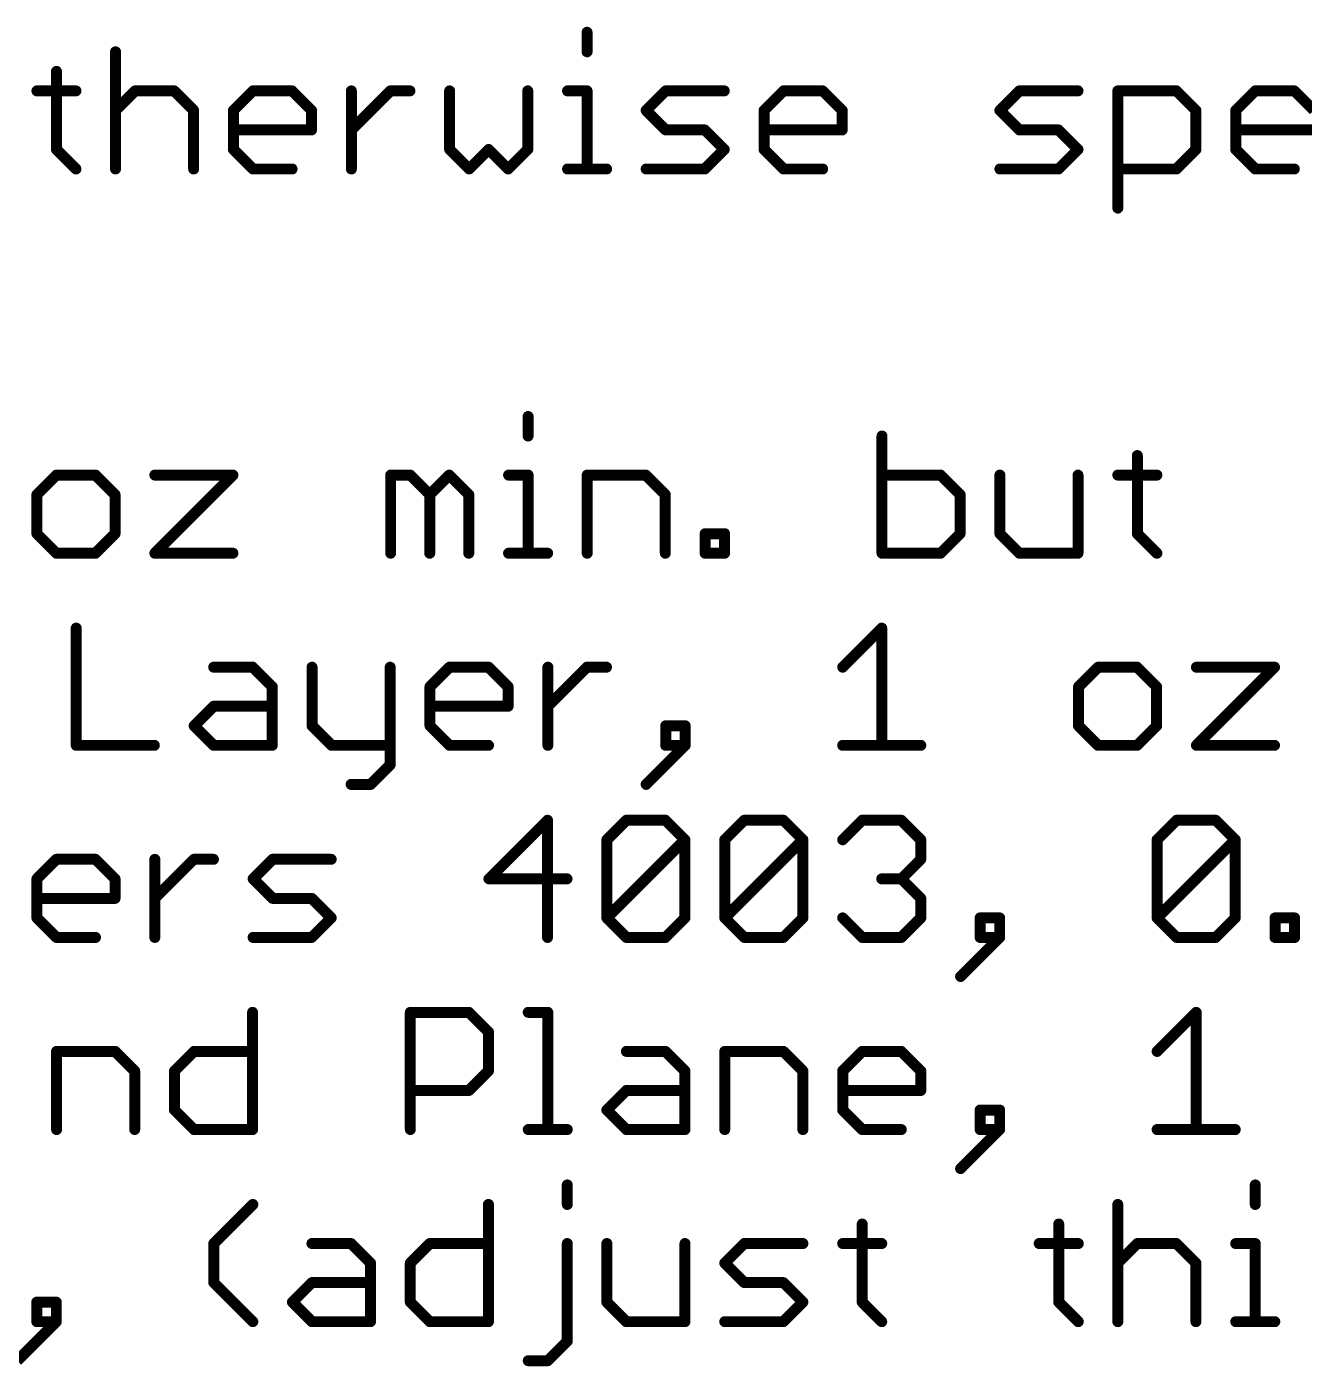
# Model space of a CAD drawing. Extents: x -1.41 to 8.41, y -3.01 to 3.01.
# Drawn here: x 3.699 to 4.397, y 1.534 to 2.266 of the extents above; entities that cross this region are included whole.
import ezdxf

# ---------------------------------------------------------------- set-up
doc = ezdxf.new("R2010")
doc.units = 0
doc.layers.add('52', color=253, linetype='CONTINUOUS')

msp = doc.modelspace()

# ---------------------------------------------------------------- linework, layer by layer
at = {"layer": '52', "const_width": 0.006}
for points in [[(4.005145, 2.26273), (4.005145, 2.252055)], [(3.747392, 2.252055), (3.747392, 2.188)], [(3.715097, 2.241379), (3.715097, 2.198676)], [(3.704422, 2.230703), (3.725773, 2.230703)], [(3.747392, 2.220027), (3.758067, 2.230703)], [(3.758067, 2.230703), (3.779419, 2.230703)], [(3.779419, 2.230703), (3.790095, 2.220027)], [(3.811847, 2.220027), (3.822522, 2.230703)], [(3.822522, 2.230703), (3.843874, 2.230703)], [(3.843874, 2.230703), (3.85455, 2.220027)], [(3.876302, 2.188), (3.876302, 2.230703)], [(3.876302, 2.209352), (3.897653, 2.230703)], [(3.897653, 2.230703), (3.908329, 2.230703)], [(3.930014, 2.230703), (3.930014, 2.198676)], [(3.972717, 2.198676), (3.972717, 2.230703)], [(3.994469, 2.230703), (4.005145, 2.230703)], [(4.005145, 2.230703), (4.005145, 2.188)], [(4.037439, 2.220027), (4.048115, 2.230703)], [(4.048115, 2.230703), (4.080142, 2.230703)], [(4.101894, 2.220027), (4.11257, 2.230703)], [(4.11257, 2.230703), (4.133921, 2.230703)], [(4.133921, 2.230703), (4.144597, 2.220027)], [(4.230804, 2.220027), (4.24148, 2.230703)], [(4.24148, 2.230703), (4.273507, 2.230703)], [(4.295259, 2.166648), (4.295259, 2.230703)], [(4.295259, 2.230703), (4.327286, 2.230703)], [(4.327286, 2.230703), (4.337962, 2.220027)], [(4.359714, 2.220027), (4.37039, 2.230703)], [(4.37039, 2.230703), (4.391741, 2.230703)], [(4.391741, 2.230703), (4.402417, 2.220027)], [(3.790095, 2.220027), (3.790095, 2.188)], [(3.811847, 2.198676), (3.811847, 2.220027)], [(3.85455, 2.220027), (3.85455, 2.209352)], [(4.048115, 2.209352), (4.037439, 2.220027)], [(4.101894, 2.198676), (4.101894, 2.220027)], [(4.144597, 2.220027), (4.144597, 2.209352)], [(4.24148, 2.209352), (4.230804, 2.220027)], [(4.337962, 2.220027), (4.337962, 2.198676)], [(4.359714, 2.198676), (4.359714, 2.220027)], [(3.85455, 2.209352), (3.811847, 2.209352)], [(4.069466, 2.209352), (4.048115, 2.209352)], [(4.080142, 2.198676), (4.069466, 2.209352)], [(4.144597, 2.209352), (4.101894, 2.209352)], [(4.262831, 2.209352), (4.24148, 2.209352)], [(4.273507, 2.198676), (4.262831, 2.209352)], [(4.402417, 2.209352), (4.359714, 2.209352)], [(3.715097, 2.198676), (3.725773, 2.188)], [(3.822522, 2.188), (3.811847, 2.198676)], [(3.930014, 2.198676), (3.94069, 2.188)], [(3.94069, 2.188), (3.951366, 2.198676)], [(3.951366, 2.198676), (3.962041, 2.188)], [(3.962041, 2.188), (3.972717, 2.198676)], [(4.069466, 2.188), (4.080142, 2.198676)], [(4.11257, 2.188), (4.101894, 2.198676)], [(4.262831, 2.188), (4.273507, 2.198676)], [(4.337962, 2.198676), (4.327286, 2.188)], [(4.37039, 2.188), (4.359714, 2.198676)], [(3.843874, 2.188), (3.822522, 2.188)], [(3.994469, 2.188), (4.01582, 2.188)], [(4.037439, 2.188), (4.069466, 2.188)], [(4.133921, 2.188), (4.11257, 2.188)], [(4.230804, 2.188), (4.262831, 2.188)], [(4.327286, 2.188), (4.295259, 2.188)], [(4.391741, 2.188), (4.37039, 2.188)], [(3.972917, 2.05273), (3.972917, 2.042055)], [(4.166349, 2.042055), (4.166349, 1.978)], [(4.305935, 2.031379), (4.305935, 1.988676)], [(3.715097, 2.020703), (3.704422, 2.010027)], [(3.736449, 2.020703), (3.715097, 2.020703)], [(3.747125, 2.010027), (3.736449, 2.020703)], [(3.768877, 2.020703), (3.81158, 2.020703)], [(3.81158, 2.020703), (3.768877, 1.978)], [(3.897787, 1.978), (3.897787, 2.020703)], [(3.897787, 2.020703), (3.908462, 2.020703)], [(3.908462, 2.020703), (3.919138, 2.010027)], [(3.919138, 2.010027), (3.929814, 2.020703)], [(3.929814, 2.020703), (3.94049, 2.010027)], [(3.962242, 2.020703), (3.972917, 2.020703)], [(3.972917, 2.020703), (3.972917, 1.978)], [(4.005211, 1.978), (4.005211, 2.020703)], [(4.005211, 2.020703), (4.037239, 2.020703)], [(4.037239, 2.020703), (4.047915, 2.010027)], [(4.198376, 2.020703), (4.166349, 2.020703)], [(4.209052, 2.010027), (4.198376, 2.020703)], [(4.230804, 2.020703), (4.230804, 1.988676)], [(4.273507, 1.978), (4.273507, 2.020703)], [(4.295259, 2.020703), (4.31661, 2.020703)], [(3.704422, 2.010027), (3.704422, 1.988676)], [(3.747125, 1.988676), (3.747125, 2.010027)], [(3.919138, 2.010027), (3.919138, 1.978)], [(3.94049, 2.010027), (3.94049, 1.978)], [(4.047915, 2.010027), (4.047915, 1.978)], [(4.209052, 1.988676), (4.209052, 2.010027)], [(3.704422, 1.988676), (3.715097, 1.978)], [(3.736449, 1.978), (3.747125, 1.988676)], [(4.069666, 1.978), (4.069666, 1.988676)], [(4.069666, 1.988676), (4.080342, 1.988676)], [(4.080342, 1.988676), (4.080342, 1.978)], [(4.198376, 1.978), (4.209052, 1.988676)], [(4.230804, 1.988676), (4.24148, 1.978)], [(4.305935, 1.988676), (4.31661, 1.978)], [(3.715097, 1.978), (3.736449, 1.978)], [(3.768877, 1.978), (3.81158, 1.978)], [(3.962242, 1.978), (3.983593, 1.978)], [(4.080342, 1.978), (4.069666, 1.978)], [(4.166349, 1.978), (4.198376, 1.978)], [(4.24148, 1.978), (4.273507, 1.978)], [(3.725907, 1.937055), (3.725907, 1.873)], [(4.144864, 1.915703), (4.166215, 1.937055)], [(4.166215, 1.937055), (4.166215, 1.873)], [(3.801037, 1.915703), (3.822389, 1.915703)], [(3.822389, 1.915703), (3.833065, 1.905027)], [(3.854817, 1.915703), (3.854817, 1.883676)], [(3.89752, 1.915703), (3.89752, 1.862324)], [(3.919272, 1.905027), (3.929947, 1.915703)], [(3.929947, 1.915703), (3.951299, 1.915703)], [(3.951299, 1.915703), (3.961975, 1.905027)], [(3.983727, 1.873), (3.983727, 1.915703)], [(3.983727, 1.894352), (4.005078, 1.915703)], [(4.005078, 1.915703), (4.015754, 1.915703)], [(4.28445, 1.915703), (4.273774, 1.905027)], [(4.305801, 1.915703), (4.28445, 1.915703)], [(4.316477, 1.905027), (4.305801, 1.915703)], [(4.338229, 1.915703), (4.380932, 1.915703)], [(4.380932, 1.915703), (4.338229, 1.873)], [(3.833065, 1.905027), (3.833065, 1.873)], [(3.919272, 1.883676), (3.919272, 1.905027)], [(3.961975, 1.905027), (3.961975, 1.894352)], [(4.273774, 1.905027), (4.273774, 1.883676)], [(4.316477, 1.883676), (4.316477, 1.905027)], [(3.790362, 1.883676), (3.801037, 1.894352)], [(3.801037, 1.894352), (3.833065, 1.894352)], [(3.961975, 1.894352), (3.919272, 1.894352)], [(3.801037, 1.873), (3.790362, 1.883676)], [(3.854817, 1.883676), (3.865492, 1.873)], [(3.929947, 1.873), (3.919272, 1.883676)], [(4.05879, 1.883676), (4.048115, 1.883676)], [(4.048115, 1.883676), (4.048115, 1.873)], [(4.05879, 1.873), (4.05879, 1.883676)], [(4.273774, 1.883676), (4.28445, 1.873)], [(4.305801, 1.873), (4.316477, 1.883676)], [(3.725907, 1.873), (3.76861, 1.873)], [(3.833065, 1.873), (3.801037, 1.873)], [(3.865492, 1.873), (3.89752, 1.873)], [(3.951299, 1.873), (3.929947, 1.873)], [(4.037439, 1.851648), (4.05879, 1.873)], [(4.048115, 1.873), (4.05879, 1.873)], [(4.144864, 1.873), (4.187567, 1.873)], [(4.28445, 1.873), (4.305801, 1.873)], [(4.338229, 1.873), (4.380932, 1.873)], [(3.89752, 1.862324), (3.886844, 1.851648)], [(3.886844, 1.851648), (3.876168, 1.851648)], [(3.983526, 1.832055), (3.951499, 1.800027)], [(3.983526, 1.768), (3.983526, 1.832055)], [(4.015954, 1.821379), (4.02663, 1.832055)], [(4.02663, 1.832055), (4.047981, 1.832055)], [(4.047981, 1.832055), (4.058657, 1.821379)], [(4.080409, 1.821379), (4.091085, 1.832055)], [(4.091085, 1.832055), (4.112436, 1.832055)], [(4.112436, 1.832055), (4.123112, 1.821379)], [(4.144864, 1.821379), (4.15554, 1.832055)], [(4.15554, 1.832055), (4.176891, 1.832055)], [(4.176891, 1.832055), (4.187567, 1.821379)], [(4.316744, 1.821379), (4.32742, 1.832055)], [(4.32742, 1.832055), (4.348771, 1.832055)], [(4.348771, 1.832055), (4.359447, 1.821379)], [(4.015954, 1.778676), (4.015954, 1.821379)], [(4.015954, 1.778676), (4.058657, 1.821379)], [(4.058657, 1.821379), (4.058657, 1.778676)], [(4.080409, 1.778676), (4.080409, 1.821379)], [(4.080409, 1.778676), (4.123112, 1.821379)], [(4.123112, 1.821379), (4.123112, 1.778676)], [(4.187567, 1.821379), (4.187567, 1.810703)], [(4.316744, 1.778676), (4.316744, 1.821379)], [(4.316744, 1.778676), (4.359447, 1.821379)], [(4.359447, 1.821379), (4.359447, 1.778676)], [(3.704422, 1.800027), (3.715097, 1.810703)], [(3.715097, 1.810703), (3.736449, 1.810703)], [(3.736449, 1.810703), (3.747125, 1.800027)], [(3.768877, 1.768), (3.768877, 1.810703)], [(3.768877, 1.789352), (3.790228, 1.810703)], [(3.790228, 1.810703), (3.800904, 1.810703)], [(3.822589, 1.800027), (3.833265, 1.810703)], [(3.833265, 1.810703), (3.865292, 1.810703)], [(4.187567, 1.810703), (4.176891, 1.800027)], [(3.704422, 1.778676), (3.704422, 1.800027)], [(3.747125, 1.800027), (3.747125, 1.789352)], [(3.833265, 1.789352), (3.822589, 1.800027)], [(3.951499, 1.800027), (3.994202, 1.800027)], [(4.176891, 1.800027), (4.166215, 1.800027)], [(4.176891, 1.800027), (4.187567, 1.789352)], [(3.747125, 1.789352), (3.704422, 1.789352)], [(3.854616, 1.789352), (3.833265, 1.789352)], [(3.865292, 1.778676), (3.854616, 1.789352)], [(4.187567, 1.789352), (4.187567, 1.778676)], [(3.715097, 1.768), (3.704422, 1.778676)], [(3.854616, 1.768), (3.865292, 1.778676)], [(4.02663, 1.768), (4.015954, 1.778676)], [(4.058657, 1.778676), (4.047981, 1.768)], [(4.091085, 1.768), (4.080409, 1.778676)], [(4.123112, 1.778676), (4.112436, 1.768)], [(4.15554, 1.768), (4.144864, 1.778676)], [(4.187567, 1.778676), (4.176891, 1.768)], [(4.23067, 1.778676), (4.219995, 1.778676)], [(4.219995, 1.778676), (4.219995, 1.768)], [(4.23067, 1.768), (4.23067, 1.778676)], [(4.32742, 1.768), (4.316744, 1.778676)], [(4.359447, 1.778676), (4.348771, 1.768)], [(4.381199, 1.768), (4.381199, 1.778676)], [(4.381199, 1.778676), (4.391875, 1.778676)], [(4.391875, 1.778676), (4.391875, 1.768)], [(3.736449, 1.768), (3.715097, 1.768)], [(3.822589, 1.768), (3.854616, 1.768)], [(4.047981, 1.768), (4.02663, 1.768)], [(4.112436, 1.768), (4.091085, 1.768)], [(4.176891, 1.768), (4.15554, 1.768)], [(4.209319, 1.746648), (4.23067, 1.768)], [(4.219995, 1.768), (4.23067, 1.768)], [(4.348771, 1.768), (4.32742, 1.768)], [(4.391875, 1.768), (4.381199, 1.768)], [(3.822322, 1.727055), (3.822322, 1.663)], [(3.908529, 1.663), (3.908529, 1.727055)], [(3.908529, 1.727055), (3.940556, 1.727055)], [(3.940556, 1.727055), (3.951232, 1.716379)], [(3.972984, 1.727055), (3.98366, 1.727055)], [(3.98366, 1.727055), (3.98366, 1.663)], [(4.316744, 1.705703), (4.338095, 1.727055)], [(4.338095, 1.727055), (4.338095, 1.663)], [(3.951232, 1.716379), (3.951232, 1.695027)], [(3.715164, 1.663), (3.715164, 1.705703)], [(3.715164, 1.705703), (3.747191, 1.705703)], [(3.747191, 1.705703), (3.757867, 1.695027)], [(3.779619, 1.695027), (3.790295, 1.705703)], [(3.790295, 1.705703), (3.822322, 1.705703)], [(4.02663, 1.705703), (4.047981, 1.705703)], [(4.047981, 1.705703), (4.058657, 1.695027)], [(4.080409, 1.663), (4.080409, 1.705703)], [(4.080409, 1.705703), (4.112436, 1.705703)], [(4.112436, 1.705703), (4.123112, 1.695027)], [(4.144864, 1.695027), (4.15554, 1.705703)], [(4.15554, 1.705703), (4.176891, 1.705703)], [(4.176891, 1.705703), (4.187567, 1.695027)], [(3.757867, 1.695027), (3.757867, 1.663)], [(3.779619, 1.673676), (3.779619, 1.695027)], [(3.951232, 1.695027), (3.940556, 1.684352)], [(4.058657, 1.695027), (4.058657, 1.663)], [(4.123112, 1.695027), (4.123112, 1.663)], [(4.144864, 1.673676), (4.144864, 1.695027)], [(4.187567, 1.695027), (4.187567, 1.684352)], [(3.940556, 1.684352), (3.908529, 1.684352)], [(4.015954, 1.673676), (4.02663, 1.684352)], [(4.02663, 1.684352), (4.058657, 1.684352)], [(4.187567, 1.684352), (4.144864, 1.684352)], [(3.790295, 1.663), (3.779619, 1.673676)], [(4.02663, 1.663), (4.015954, 1.673676)], [(4.15554, 1.663), (4.144864, 1.673676)], [(4.23067, 1.673676), (4.219995, 1.673676)], [(4.219995, 1.673676), (4.219995, 1.663)], [(4.23067, 1.663), (4.23067, 1.673676)], [(3.822322, 1.663), (3.790295, 1.663)], [(3.972984, 1.663), (3.994336, 1.663)], [(4.058657, 1.663), (4.02663, 1.663)], [(4.176891, 1.663), (4.15554, 1.663)], [(4.209319, 1.641648), (4.23067, 1.663)], [(4.219995, 1.663), (4.23067, 1.663)], [(4.316744, 1.663), (4.359447, 1.663)], [(3.994336, 1.63273), (3.994336, 1.622055)], [(4.37039, 1.63273), (4.37039, 1.622055)], [(3.801104, 1.600703), (3.822456, 1.622055)], [(3.951232, 1.622055), (3.951232, 1.558)], [(4.295259, 1.622055), (4.295259, 1.558)], [(4.15554, 1.611379), (4.15554, 1.568676)], [(4.262965, 1.611379), (4.262965, 1.568676)], [(3.801104, 1.579352), (3.801104, 1.600703)], [(3.85475, 1.600703), (3.876101, 1.600703)], [(3.876101, 1.600703), (3.886777, 1.590027)], [(3.908529, 1.590027), (3.919205, 1.600703)], [(3.919205, 1.600703), (3.951232, 1.600703)], [(3.994336, 1.547324), (3.994336, 1.600703)], [(4.015954, 1.600703), (4.015954, 1.568676)], [(4.058657, 1.558), (4.058657, 1.600703)], [(4.080409, 1.590027), (4.091085, 1.600703)], [(4.091085, 1.600703), (4.123112, 1.600703)], [(4.144864, 1.600703), (4.166215, 1.600703)], [(4.252289, 1.600703), (4.27364, 1.600703)], [(4.295259, 1.590027), (4.305935, 1.600703)], [(4.305935, 1.600703), (4.327286, 1.600703)], [(4.327286, 1.600703), (4.337962, 1.590027)], [(4.359714, 1.600703), (4.37039, 1.600703)], [(4.37039, 1.600703), (4.37039, 1.558)], [(3.886777, 1.590027), (3.886777, 1.558)], [(3.908529, 1.568676), (3.908529, 1.590027)], [(4.091085, 1.579352), (4.080409, 1.590027)], [(4.337962, 1.590027), (4.337962, 1.558)], [(3.822456, 1.558), (3.801104, 1.579352)], [(3.844074, 1.568676), (3.85475, 1.579352)], [(3.85475, 1.579352), (3.886777, 1.579352)], [(4.112436, 1.579352), (4.091085, 1.579352)], [(4.123112, 1.568676), (4.112436, 1.579352)], [(3.715031, 1.568676), (3.704355, 1.568676)], [(3.704355, 1.568676), (3.704355, 1.558)], [(3.715031, 1.558), (3.715031, 1.568676)], [(3.85475, 1.558), (3.844074, 1.568676)], [(3.919205, 1.558), (3.908529, 1.568676)], [(4.015954, 1.568676), (4.02663, 1.558)], [(4.112436, 1.558), (4.123112, 1.568676)], [(4.15554, 1.568676), (4.166215, 1.558)], [(4.262965, 1.568676), (4.27364, 1.558)], [(3.693679, 1.536648), (3.715031, 1.558)], [(3.704355, 1.558), (3.715031, 1.558)], [(3.886777, 1.558), (3.85475, 1.558)], [(3.951232, 1.558), (3.919205, 1.558)], [(4.02663, 1.558), (4.058657, 1.558)], [(4.080409, 1.558), (4.112436, 1.558)], [(4.359714, 1.558), (4.381065, 1.558)], [(3.98366, 1.536648), (3.994336, 1.547324)], [(3.972984, 1.536648), (3.98366, 1.536648)]]:
    msp.add_lwpolyline(points, dxfattribs=at)
at = {"layer": '52', "const_width": 0.003}
for points in [[(4.006645, 2.26273, 1), (4.003645, 2.26273)], [(3.748892, 2.252055, 1), (3.745892, 2.252055)], [(4.003645, 2.252055, 1), (4.006645, 2.252055)], [(3.716597, 2.241379, 1), (3.713597, 2.241379)], [(3.704422, 2.232203, 1), (3.704422, 2.229203)], [(3.725773, 2.229203, 1), (3.725773, 2.232203)], [(3.758067, 2.232203, 1), (3.758067, 2.229203)], [(3.759128, 2.229642, 1), (3.757007, 2.231764)], [(3.78048, 2.231764, 1), (3.778358, 2.229642)], [(3.779419, 2.229203, 1), (3.779419, 2.232203)], [(3.822522, 2.232203, 1), (3.822522, 2.229203)], [(3.823583, 2.229642, 1), (3.821462, 2.231764)], [(3.844935, 2.231764, 1), (3.842813, 2.229642)], [(3.843874, 2.229203, 1), (3.843874, 2.232203)], [(3.877802, 2.230703, 1), (3.874802, 2.230703)], [(3.897653, 2.232203, 1), (3.897653, 2.229203)], [(3.898714, 2.229642, 1), (3.896592, 2.231764)], [(3.908329, 2.229203, 1), (3.908329, 2.232203)], [(3.931514, 2.230703, 1), (3.928514, 2.230703)], [(3.974217, 2.230703, 1), (3.971217, 2.230703)], [(3.994469, 2.232203, 1), (3.994469, 2.229203)], [(4.006645, 2.230703, 1), (4.003645, 2.230703)], [(4.005145, 2.229203, 1), (4.005145, 2.232203)], [(4.048115, 2.232203, 1), (4.048115, 2.229203)], [(4.049175, 2.229642, 1), (4.047054, 2.231764)], [(4.080142, 2.229203, 1), (4.080142, 2.232203)], [(4.11257, 2.232203, 1), (4.11257, 2.229203)], [(4.11363, 2.229642, 1), (4.111509, 2.231764)], [(4.134982, 2.231764, 1), (4.132861, 2.229642)], [(4.133921, 2.229203, 1), (4.133921, 2.232203)], [(4.24148, 2.232203, 1), (4.24148, 2.229203)], [(4.24254, 2.229642, 1), (4.240419, 2.231764)], [(4.273507, 2.229203, 1), (4.273507, 2.232203)], [(4.296759, 2.230703, 1), (4.293759, 2.230703)], [(4.295259, 2.232203, 1), (4.295259, 2.229203)], [(4.328347, 2.231764, 1), (4.326226, 2.229642)], [(4.327286, 2.229203, 1), (4.327286, 2.232203)], [(4.37039, 2.232203, 1), (4.37039, 2.229203)], [(4.37145, 2.229642, 1), (4.369329, 2.231764)], [(4.392802, 2.231764, 1), (4.39068, 2.229642)], [(4.391741, 2.229203, 1), (4.391741, 2.232203)], [(3.746331, 2.221088, 1), (3.748452, 2.218967)], [(3.791595, 2.220027, 1), (3.788595, 2.220027)], [(3.789034, 2.218967, 1), (3.791155, 2.221088)], [(3.813347, 2.220027, 1), (3.810347, 2.220027)], [(3.810786, 2.221088, 1), (3.812907, 2.218967)], [(3.85605, 2.220027, 1), (3.85305, 2.220027)], [(3.853489, 2.218967, 1), (3.85561, 2.221088)], [(4.0385, 2.221088, 1), (4.036378, 2.218967)], [(4.036378, 2.221088, 1), (4.0385, 2.218967)], [(4.103394, 2.220027, 1), (4.100394, 2.220027)], [(4.100833, 2.221088, 1), (4.102955, 2.218967)], [(4.146097, 2.220027, 1), (4.143097, 2.220027)], [(4.143536, 2.218967, 1), (4.145658, 2.221088)], [(4.231865, 2.221088, 1), (4.229743, 2.218967)], [(4.229743, 2.221088, 1), (4.231865, 2.218967)], [(4.339462, 2.220027, 1), (4.336462, 2.220027)], [(4.336901, 2.218967, 1), (4.339023, 2.221088)], [(4.361214, 2.220027, 1), (4.358214, 2.220027)], [(4.358653, 2.221088, 1), (4.360774, 2.218967)], [(3.811847, 2.210852, 1), (3.811847, 2.207852)], [(3.85455, 2.207852, 1), (3.85455, 2.210852)], [(3.875241, 2.210412, 1), (3.877362, 2.208291)], [(4.048115, 2.210852, 1), (4.048115, 2.207852)], [(4.047054, 2.208291, 1), (4.049175, 2.210412)], [(4.070527, 2.210412, 1), (4.068406, 2.208291)], [(4.069466, 2.207852, 1), (4.069466, 2.210852)], [(4.101894, 2.210852, 1), (4.101894, 2.207852)], [(4.144597, 2.207852, 1), (4.144597, 2.210852)], [(4.24148, 2.210852, 1), (4.24148, 2.207852)], [(4.240419, 2.208291, 1), (4.24254, 2.210412)], [(4.263892, 2.210412, 1), (4.261771, 2.208291)], [(4.262831, 2.207852, 1), (4.262831, 2.210852)], [(4.359714, 2.210852, 1), (4.359714, 2.207852)], [(3.85305, 2.209352, 1), (3.85605, 2.209352)], [(4.143097, 2.209352, 1), (4.146097, 2.209352)], [(3.713597, 2.198676, 1), (3.716597, 2.198676)], [(3.716158, 2.199736, 1), (3.714037, 2.197615)], [(3.812907, 2.199736, 1), (3.810786, 2.197615)], [(3.810347, 2.198676, 1), (3.813347, 2.198676)], [(3.931075, 2.199736, 1), (3.928953, 2.197615)], [(3.928514, 2.198676, 1), (3.931514, 2.198676)], [(3.952426, 2.199736, 1), (3.950305, 2.197615)], [(3.952426, 2.197615, 1), (3.950305, 2.199736)], [(3.971217, 2.198676, 1), (3.974217, 2.198676)], [(3.973778, 2.197615, 1), (3.971656, 2.199736)], [(4.081203, 2.197615, 1), (4.079081, 2.199736)], [(4.079081, 2.197615, 1), (4.081203, 2.199736)], [(4.102955, 2.199736, 1), (4.100833, 2.197615)], [(4.100394, 2.198676, 1), (4.103394, 2.198676)], [(4.274568, 2.197615, 1), (4.272446, 2.199736)], [(4.272446, 2.197615, 1), (4.274568, 2.199736)], [(4.336462, 2.198676, 1), (4.339462, 2.198676)], [(4.339023, 2.197615, 1), (4.336901, 2.199736)], [(4.360774, 2.199736, 1), (4.358653, 2.197615)], [(4.358214, 2.198676, 1), (4.361214, 2.198676)], [(3.724712, 2.186939, 1), (3.726834, 2.189061)], [(3.745892, 2.188, 1), (3.748892, 2.188)], [(3.788595, 2.188, 1), (3.791595, 2.188)], [(3.822522, 2.1895, 1), (3.822522, 2.1865)], [(3.821462, 2.186939, 1), (3.823583, 2.189061)], [(3.843874, 2.1865, 1), (3.843874, 2.1895)], [(3.874802, 2.188, 1), (3.877802, 2.188)], [(3.939629, 2.189061, 1), (3.94175, 2.186939)], [(3.939629, 2.186939, 1), (3.94175, 2.189061)], [(3.960981, 2.189061, 1), (3.963102, 2.186939)], [(3.960981, 2.186939, 1), (3.963102, 2.189061)], [(3.994469, 2.1895, 1), (3.994469, 2.1865)], [(4.003645, 2.188, 1), (4.006645, 2.188)], [(4.01582, 2.1865, 1), (4.01582, 2.1895)], [(4.037439, 2.1895, 1), (4.037439, 2.1865)], [(4.068406, 2.189061, 1), (4.070527, 2.186939)], [(4.069466, 2.1865, 1), (4.069466, 2.1895)], [(4.11257, 2.1895, 1), (4.11257, 2.1865)], [(4.111509, 2.186939, 1), (4.11363, 2.189061)], [(4.133921, 2.1865, 1), (4.133921, 2.1895)], [(4.230804, 2.1895, 1), (4.230804, 2.1865)], [(4.261771, 2.189061, 1), (4.263892, 2.186939)], [(4.262831, 2.1865, 1), (4.262831, 2.1895)], [(4.295259, 2.1895, 1), (4.295259, 2.1865)], [(4.326226, 2.189061, 1), (4.328347, 2.186939)], [(4.327286, 2.1865, 1), (4.327286, 2.1895)], [(4.37039, 2.1895, 1), (4.37039, 2.1865)], [(4.369329, 2.186939, 1), (4.37145, 2.189061)], [(4.391741, 2.1865, 1), (4.391741, 2.1895)], [(4.293759, 2.166648, 1), (4.296759, 2.166648)], [(3.974417, 2.05273, 1), (3.971417, 2.05273)], [(3.971417, 2.042055, 1), (3.974417, 2.042055)], [(4.167849, 2.042055, 1), (4.164849, 2.042055)], [(4.307435, 2.031379, 1), (4.304435, 2.031379)], [(3.715097, 2.022203, 1), (3.715097, 2.019203)], [(3.716158, 2.019642, 1), (3.714037, 2.021764)], [(3.73751, 2.021764, 1), (3.735388, 2.019642)], [(3.736449, 2.019203, 1), (3.736449, 2.022203)], [(3.768877, 2.022203, 1), (3.768877, 2.019203)], [(3.81264, 2.019642, 1), (3.810519, 2.021764)], [(3.81158, 2.019203, 1), (3.81158, 2.022203)], [(3.899287, 2.020703, 1), (3.896287, 2.020703)], [(3.897787, 2.022203, 1), (3.897787, 2.019203)], [(3.909523, 2.021764, 1), (3.907402, 2.019642)], [(3.908462, 2.019203, 1), (3.908462, 2.022203)], [(3.930875, 2.021764, 1), (3.928753, 2.019642)], [(3.930875, 2.019642, 1), (3.928753, 2.021764)], [(3.962242, 2.022203, 1), (3.962242, 2.019203)], [(3.974417, 2.020703, 1), (3.971417, 2.020703)], [(3.972917, 2.019203, 1), (3.972917, 2.022203)], [(4.006711, 2.020703, 1), (4.003711, 2.020703)], [(4.005211, 2.022203, 1), (4.005211, 2.019203)], [(4.038299, 2.021764, 1), (4.036178, 2.019642)], [(4.037239, 2.019203, 1), (4.037239, 2.022203)], [(4.166349, 2.022203, 1), (4.166349, 2.019203)], [(4.199437, 2.021764, 1), (4.197316, 2.019642)], [(4.198376, 2.019203, 1), (4.198376, 2.022203)], [(4.232304, 2.020703, 1), (4.229304, 2.020703)], [(4.275007, 2.020703, 1), (4.272007, 2.020703)], [(4.295259, 2.022203, 1), (4.295259, 2.019203)], [(4.31661, 2.019203, 1), (4.31661, 2.022203)], [(3.705922, 2.010027, 1), (3.702922, 2.010027)], [(3.703361, 2.011088, 1), (3.705482, 2.008967)], [(3.748625, 2.010027, 1), (3.745625, 2.010027)], [(3.746064, 2.008967, 1), (3.748185, 2.011088)], [(3.920638, 2.010027, 1), (3.917638, 2.010027)], [(3.918077, 2.011088, 1), (3.920199, 2.008967)], [(3.918077, 2.008967, 1), (3.920199, 2.011088)], [(3.94199, 2.010027, 1), (3.93899, 2.010027)], [(3.939429, 2.008967, 1), (3.94155, 2.011088)], [(4.049415, 2.010027, 1), (4.046415, 2.010027)], [(4.046854, 2.008967, 1), (4.048975, 2.011088)], [(4.210552, 2.010027, 1), (4.207552, 2.010027)], [(4.207991, 2.008967, 1), (4.210113, 2.011088)], [(3.705482, 1.989736, 1), (3.703361, 1.987615)], [(3.748185, 1.987615, 1), (3.746064, 1.989736)], [(4.071166, 1.988676, 1), (4.068166, 1.988676)], [(4.069666, 1.990176, 1), (4.069666, 1.987176)], [(4.081842, 1.988676, 1), (4.078842, 1.988676)], [(4.080342, 1.987176, 1), (4.080342, 1.990176)], [(4.210113, 1.987615, 1), (4.207991, 1.989736)], [(4.231865, 1.989736, 1), (4.229743, 1.987615)], [(4.306995, 1.989736, 1), (4.304874, 1.987615)], [(3.702922, 1.988676, 1), (3.705922, 1.988676)], [(3.745625, 1.988676, 1), (3.748625, 1.988676)], [(4.207552, 1.988676, 1), (4.210552, 1.988676)], [(4.229304, 1.988676, 1), (4.232304, 1.988676)], [(4.304435, 1.988676, 1), (4.307435, 1.988676)], [(3.715097, 1.9795, 1), (3.715097, 1.9765)], [(3.714037, 1.976939, 1), (3.716158, 1.979061)], [(3.735388, 1.979061, 1), (3.73751, 1.976939)], [(3.736449, 1.9765, 1), (3.736449, 1.9795)], [(3.767816, 1.979061, 1), (3.769937, 1.976939)], [(3.768877, 1.9795, 1), (3.768877, 1.9765)], [(3.81158, 1.9765, 1), (3.81158, 1.9795)], [(3.896287, 1.978, 1), (3.899287, 1.978)], [(3.917638, 1.978, 1), (3.920638, 1.978)], [(3.93899, 1.978, 1), (3.94199, 1.978)], [(3.962242, 1.9795, 1), (3.962242, 1.9765)], [(3.971417, 1.978, 1), (3.974417, 1.978)], [(3.983593, 1.9765, 1), (3.983593, 1.9795)], [(4.003711, 1.978, 1), (4.006711, 1.978)], [(4.046415, 1.978, 1), (4.049415, 1.978)], [(4.069666, 1.9795, 1), (4.069666, 1.9765)], [(4.068166, 1.978, 1), (4.071166, 1.978)], [(4.078842, 1.978, 1), (4.081842, 1.978)], [(4.080342, 1.9765, 1), (4.080342, 1.9795)], [(4.166349, 1.9795, 1), (4.166349, 1.9765)], [(4.164849, 1.978, 1), (4.167849, 1.978)], [(4.197316, 1.979061, 1), (4.199437, 1.976939)], [(4.198376, 1.9765, 1), (4.198376, 1.9795)], [(4.24148, 1.9795, 1), (4.24148, 1.9765)], [(4.240419, 1.976939, 1), (4.24254, 1.979061)], [(4.272007, 1.978, 1), (4.275007, 1.978)], [(4.273507, 1.9765, 1), (4.273507, 1.9795)], [(4.31555, 1.976939, 1), (4.317671, 1.979061)], [(3.727407, 1.937055, 1), (3.724407, 1.937055)], [(4.167715, 1.937055, 1), (4.164715, 1.937055)], [(4.167276, 1.935994, 1), (4.165155, 1.938115)], [(3.801037, 1.917203, 1), (3.801037, 1.914203)], [(3.82345, 1.916764, 1), (3.821328, 1.914642)], [(3.822389, 1.914203, 1), (3.822389, 1.917203)], [(3.856317, 1.915703, 1), (3.853317, 1.915703)], [(3.89902, 1.915703, 1), (3.89602, 1.915703)], [(3.929947, 1.917203, 1), (3.929947, 1.914203)], [(3.931008, 1.914642, 1), (3.928887, 1.916764)], [(3.95236, 1.916764, 1), (3.950238, 1.914642)], [(3.951299, 1.914203, 1), (3.951299, 1.917203)], [(3.985227, 1.915703, 1), (3.982227, 1.915703)], [(4.005078, 1.917203, 1), (4.005078, 1.914203)], [(4.006139, 1.914642, 1), (4.004017, 1.916764)], [(4.015754, 1.914203, 1), (4.015754, 1.917203)], [(4.143803, 1.916764, 1), (4.145925, 1.914642)], [(4.28445, 1.917203, 1), (4.28445, 1.914203)], [(4.28551, 1.914642, 1), (4.283389, 1.916764)], [(4.306862, 1.916764, 1), (4.304741, 1.914642)], [(4.305801, 1.914203, 1), (4.305801, 1.917203)], [(4.338229, 1.917203, 1), (4.338229, 1.914203)], [(4.381993, 1.914642, 1), (4.379871, 1.916764)], [(4.380932, 1.914203, 1), (4.380932, 1.917203)], [(3.834565, 1.905027, 1), (3.831565, 1.905027)], [(3.832004, 1.903967, 1), (3.834125, 1.906088)], [(3.920772, 1.905027, 1), (3.917772, 1.905027)], [(3.918211, 1.906088, 1), (3.920332, 1.903967)], [(3.963475, 1.905027, 1), (3.960475, 1.905027)], [(3.960914, 1.903967, 1), (3.963035, 1.906088)], [(4.275274, 1.905027, 1), (4.272274, 1.905027)], [(4.272713, 1.906088, 1), (4.274835, 1.903967)], [(4.317977, 1.905027, 1), (4.314977, 1.905027)], [(4.315416, 1.903967, 1), (4.317538, 1.906088)], [(3.801037, 1.895852, 1), (3.801037, 1.892852)], [(3.802098, 1.893291, 1), (3.799977, 1.895412)], [(3.833065, 1.892852, 1), (3.833065, 1.895852)], [(3.919272, 1.895852, 1), (3.919272, 1.892852)], [(3.961975, 1.892852, 1), (3.961975, 1.895852)], [(3.982666, 1.895412, 1), (3.984787, 1.893291)], [(3.960475, 1.894352, 1), (3.963475, 1.894352)], [(3.791422, 1.884736, 1), (3.789301, 1.882615)], [(3.789301, 1.884736, 1), (3.791422, 1.882615)], [(3.855877, 1.884736, 1), (3.853756, 1.882615)], [(3.853317, 1.883676, 1), (3.856317, 1.883676)], [(3.920332, 1.884736, 1), (3.918211, 1.882615)], [(3.917772, 1.883676, 1), (3.920772, 1.883676)], [(4.048115, 1.885176, 1), (4.048115, 1.882176)], [(4.049615, 1.883676, 1), (4.046615, 1.883676)], [(4.06029, 1.883676, 1), (4.05729, 1.883676)], [(4.05879, 1.882176, 1), (4.05879, 1.885176)], [(4.274835, 1.884736, 1), (4.272713, 1.882615)], [(4.272274, 1.883676, 1), (4.275274, 1.883676)], [(4.314977, 1.883676, 1), (4.317977, 1.883676)], [(4.317538, 1.882615, 1), (4.315416, 1.884736)], [(3.725907, 1.8745, 1), (3.725907, 1.8715)], [(3.724407, 1.873, 1), (3.727407, 1.873)], [(3.76861, 1.8715, 1), (3.76861, 1.8745)], [(3.801037, 1.8745, 1), (3.801037, 1.8715)], [(3.799977, 1.871939, 1), (3.802098, 1.874061)], [(3.831565, 1.873, 1), (3.834565, 1.873)], [(3.833065, 1.8715, 1), (3.833065, 1.8745)], [(3.865492, 1.8745, 1), (3.865492, 1.8715)], [(3.864432, 1.871939, 1), (3.866553, 1.874061)], [(3.89752, 1.8715, 1), (3.89752, 1.8745)], [(3.929947, 1.8745, 1), (3.929947, 1.8715)], [(3.928887, 1.871939, 1), (3.931008, 1.874061)], [(3.951299, 1.8715, 1), (3.951299, 1.8745)], [(3.982227, 1.873, 1), (3.985227, 1.873)], [(4.048115, 1.8745, 1), (4.048115, 1.8715)], [(4.046615, 1.873, 1), (4.049615, 1.873)], [(4.05729, 1.873, 1), (4.06029, 1.873)], [(4.059851, 1.871939, 1), (4.05773, 1.874061)], [(4.05879, 1.8715, 1), (4.05879, 1.8745)], [(4.144864, 1.8745, 1), (4.144864, 1.8715)], [(4.164715, 1.873, 1), (4.167715, 1.873)], [(4.187567, 1.8715, 1), (4.187567, 1.8745)], [(4.28445, 1.8745, 1), (4.28445, 1.8715)], [(4.283389, 1.871939, 1), (4.28551, 1.874061)], [(4.304741, 1.874061, 1), (4.306862, 1.871939)], [(4.305801, 1.8715, 1), (4.305801, 1.8745)], [(4.337168, 1.874061, 1), (4.339289, 1.871939)], [(4.338229, 1.8745, 1), (4.338229, 1.8715)], [(4.380932, 1.8715, 1), (4.380932, 1.8745)], [(3.89602, 1.862324, 1), (3.89902, 1.862324)], [(3.89858, 1.861264, 1), (3.896459, 1.863385)], [(3.876168, 1.853148, 1), (3.876168, 1.850148)], [(3.885783, 1.852709, 1), (3.887905, 1.850588)], [(3.886844, 1.850148, 1), (3.886844, 1.853148)], [(4.036378, 1.852709, 1), (4.0385, 1.850588)], [(3.985026, 1.832055, 1), (3.982026, 1.832055)], [(3.984587, 1.830994, 1), (3.982466, 1.833115)], [(4.02663, 1.833555, 1), (4.02663, 1.830555)], [(4.02769, 1.830994, 1), (4.025569, 1.833115)], [(4.049042, 1.833115, 1), (4.046921, 1.830994)], [(4.047981, 1.830555, 1), (4.047981, 1.833555)], [(4.091085, 1.833555, 1), (4.091085, 1.830555)], [(4.092145, 1.830994, 1), (4.090024, 1.833115)], [(4.113497, 1.833115, 1), (4.111376, 1.830994)], [(4.112436, 1.830555, 1), (4.112436, 1.833555)], [(4.15554, 1.833555, 1), (4.15554, 1.830555)], [(4.1566, 1.830994, 1), (4.154479, 1.833115)], [(4.177952, 1.833115, 1), (4.175831, 1.830994)], [(4.176891, 1.830555, 1), (4.176891, 1.833555)], [(4.32742, 1.833555, 1), (4.32742, 1.830555)], [(4.32848, 1.830994, 1), (4.326359, 1.833115)], [(4.349832, 1.833115, 1), (4.347711, 1.830994)], [(4.348771, 1.830555, 1), (4.348771, 1.833555)], [(4.017454, 1.821379, 1), (4.014454, 1.821379)], [(4.014893, 1.82244, 1), (4.017015, 1.820318)], [(4.060157, 1.821379, 1), (4.057157, 1.821379)], [(4.059718, 1.820318, 1), (4.057596, 1.82244)], [(4.057596, 1.820318, 1), (4.059718, 1.82244)], [(4.081909, 1.821379, 1), (4.078909, 1.821379)], [(4.079348, 1.82244, 1), (4.08147, 1.820318)], [(4.124612, 1.821379, 1), (4.121612, 1.821379)], [(4.124173, 1.820318, 1), (4.122051, 1.82244)], [(4.122051, 1.820318, 1), (4.124173, 1.82244)], [(4.143803, 1.82244, 1), (4.145925, 1.820318)], [(4.189067, 1.821379, 1), (4.186067, 1.821379)], [(4.186506, 1.820318, 1), (4.188628, 1.82244)], [(4.318244, 1.821379, 1), (4.315244, 1.821379)], [(4.315683, 1.82244, 1), (4.317805, 1.820318)], [(4.360947, 1.821379, 1), (4.357947, 1.821379)], [(4.360508, 1.820318, 1), (4.358386, 1.82244)], [(4.358386, 1.820318, 1), (4.360508, 1.82244)], [(3.715097, 1.812203, 1), (3.715097, 1.809203)], [(3.716158, 1.809642, 1), (3.714037, 1.811764)], [(3.73751, 1.811764, 1), (3.735388, 1.809642)], [(3.736449, 1.809203, 1), (3.736449, 1.812203)], [(3.770377, 1.810703, 1), (3.767377, 1.810703)], [(3.790228, 1.812203, 1), (3.790228, 1.809203)], [(3.791289, 1.809642, 1), (3.789167, 1.811764)], [(3.800904, 1.809203, 1), (3.800904, 1.812203)], [(3.833265, 1.812203, 1), (3.833265, 1.809203)], [(3.834325, 1.809642, 1), (3.832204, 1.811764)], [(3.865292, 1.809203, 1), (3.865292, 1.812203)], [(4.186067, 1.810703, 1), (4.189067, 1.810703)], [(4.188628, 1.809642, 1), (4.186506, 1.811764)], [(3.705922, 1.800027, 1), (3.702922, 1.800027)], [(3.703361, 1.801088, 1), (3.705482, 1.798967)], [(3.748625, 1.800027, 1), (3.745625, 1.800027)], [(3.746064, 1.798967, 1), (3.748185, 1.801088)], [(3.82365, 1.801088, 1), (3.821528, 1.798967)], [(3.821528, 1.801088, 1), (3.82365, 1.798967)], [(3.951499, 1.801527, 1), (3.951499, 1.798527)], [(3.950438, 1.801088, 1), (3.95256, 1.798967)], [(3.994202, 1.798527, 1), (3.994202, 1.801527)], [(4.166215, 1.801527, 1), (4.166215, 1.798527)], [(4.177952, 1.801088, 1), (4.175831, 1.798967)], [(4.175831, 1.801088, 1), (4.177952, 1.798967)], [(4.176891, 1.798527, 1), (4.176891, 1.801527)], [(3.704422, 1.790852, 1), (3.704422, 1.787852)], [(3.745625, 1.789352, 1), (3.748625, 1.789352)], [(3.747125, 1.787852, 1), (3.747125, 1.790852)], [(3.767816, 1.790412, 1), (3.769937, 1.788291)], [(3.833265, 1.790852, 1), (3.833265, 1.787852)], [(3.832204, 1.788291, 1), (3.834325, 1.790412)], [(3.855677, 1.790412, 1), (3.853556, 1.788291)], [(3.854616, 1.787852, 1), (3.854616, 1.790852)], [(4.189067, 1.789352, 1), (4.186067, 1.789352)], [(4.186506, 1.788291, 1), (4.188628, 1.790412)], [(3.705482, 1.779736, 1), (3.703361, 1.777615)], [(3.702922, 1.778676, 1), (3.705922, 1.778676)], [(3.866353, 1.777615, 1), (3.864232, 1.779736)], [(3.864232, 1.777615, 1), (3.866353, 1.779736)], [(4.017015, 1.779736, 1), (4.014893, 1.777615)], [(4.014893, 1.779736, 1), (4.017015, 1.777615)], [(4.014454, 1.778676, 1), (4.017454, 1.778676)], [(4.057157, 1.778676, 1), (4.060157, 1.778676)], [(4.059718, 1.777615, 1), (4.057596, 1.779736)], [(4.08147, 1.779736, 1), (4.079348, 1.777615)], [(4.079348, 1.779736, 1), (4.08147, 1.777615)], [(4.078909, 1.778676, 1), (4.081909, 1.778676)], [(4.121612, 1.778676, 1), (4.124612, 1.778676)], [(4.124173, 1.777615, 1), (4.122051, 1.779736)], [(4.145925, 1.779736, 1), (4.143803, 1.777615)], [(4.186067, 1.778676, 1), (4.189067, 1.778676)], [(4.188628, 1.777615, 1), (4.186506, 1.779736)], [(4.219995, 1.780176, 1), (4.219995, 1.777176)], [(4.221495, 1.778676, 1), (4.218495, 1.778676)], [(4.23217, 1.778676, 1), (4.22917, 1.778676)], [(4.23067, 1.777176, 1), (4.23067, 1.780176)], [(4.317805, 1.779736, 1), (4.315683, 1.777615)], [(4.315683, 1.779736, 1), (4.317805, 1.777615)], [(4.315244, 1.778676, 1), (4.318244, 1.778676)], [(4.357947, 1.778676, 1), (4.360947, 1.778676)], [(4.360508, 1.777615, 1), (4.358386, 1.779736)], [(4.382699, 1.778676, 1), (4.379699, 1.778676)], [(4.381199, 1.780176, 1), (4.381199, 1.777176)], [(4.393375, 1.778676, 1), (4.390375, 1.778676)], [(4.391875, 1.777176, 1), (4.391875, 1.780176)], [(3.715097, 1.7695, 1), (3.715097, 1.7665)], [(3.714037, 1.766939, 1), (3.716158, 1.769061)], [(3.736449, 1.7665, 1), (3.736449, 1.7695)], [(3.767377, 1.768, 1), (3.770377, 1.768)], [(3.822589, 1.7695, 1), (3.822589, 1.7665)], [(3.853556, 1.769061, 1), (3.855677, 1.766939)], [(3.854616, 1.7665, 1), (3.854616, 1.7695)], [(3.982026, 1.768, 1), (3.985026, 1.768)], [(4.02663, 1.7695, 1), (4.02663, 1.7665)], [(4.025569, 1.766939, 1), (4.02769, 1.769061)], [(4.046921, 1.769061, 1), (4.049042, 1.766939)], [(4.047981, 1.7665, 1), (4.047981, 1.7695)], [(4.091085, 1.7695, 1), (4.091085, 1.7665)], [(4.090024, 1.766939, 1), (4.092145, 1.769061)], [(4.111376, 1.769061, 1), (4.113497, 1.766939)], [(4.112436, 1.7665, 1), (4.112436, 1.7695)], [(4.15554, 1.7695, 1), (4.15554, 1.7665)], [(4.154479, 1.766939, 1), (4.1566, 1.769061)], [(4.175831, 1.769061, 1), (4.177952, 1.766939)], [(4.176891, 1.7665, 1), (4.176891, 1.7695)], [(4.219995, 1.7695, 1), (4.219995, 1.7665)], [(4.218495, 1.768, 1), (4.221495, 1.768)], [(4.22917, 1.768, 1), (4.23217, 1.768)], [(4.231731, 1.766939, 1), (4.22961, 1.769061)], [(4.23067, 1.7665, 1), (4.23067, 1.7695)], [(4.32742, 1.7695, 1), (4.32742, 1.7665)], [(4.326359, 1.766939, 1), (4.32848, 1.769061)], [(4.347711, 1.769061, 1), (4.349832, 1.766939)], [(4.348771, 1.7665, 1), (4.348771, 1.7695)], [(4.381199, 1.7695, 1), (4.381199, 1.7665)], [(4.379699, 1.768, 1), (4.382699, 1.768)], [(4.390375, 1.768, 1), (4.393375, 1.768)], [(4.391875, 1.7665, 1), (4.391875, 1.7695)], [(4.208258, 1.747709, 1), (4.21038, 1.745588)], [(3.823822, 1.727055, 1), (3.820822, 1.727055)], [(3.910029, 1.727055, 1), (3.907029, 1.727055)], [(3.908529, 1.728555, 1), (3.908529, 1.725555)], [(3.941617, 1.728115, 1), (3.939496, 1.725994)], [(3.940556, 1.725555, 1), (3.940556, 1.728555)], [(3.972984, 1.728555, 1), (3.972984, 1.725555)], [(3.98516, 1.727055, 1), (3.98216, 1.727055)], [(3.98366, 1.725555, 1), (3.98366, 1.728555)], [(4.339595, 1.727055, 1), (4.336595, 1.727055)], [(4.339156, 1.725994, 1), (4.337035, 1.728115)], [(3.952732, 1.716379, 1), (3.949732, 1.716379)], [(3.950172, 1.715318, 1), (3.952293, 1.71744)], [(3.716664, 1.705703, 1), (3.713664, 1.705703)], [(3.715164, 1.707203, 1), (3.715164, 1.704203)], [(3.748252, 1.706764, 1), (3.746131, 1.704642)], [(3.747191, 1.704203, 1), (3.747191, 1.707203)], [(3.790295, 1.707203, 1), (3.790295, 1.704203)], [(3.791355, 1.704642, 1), (3.789234, 1.706764)], [(3.822322, 1.704203, 1), (3.822322, 1.707203)], [(4.02663, 1.707203, 1), (4.02663, 1.704203)], [(4.049042, 1.706764, 1), (4.046921, 1.704642)], [(4.047981, 1.704203, 1), (4.047981, 1.707203)], [(4.081909, 1.705703, 1), (4.078909, 1.705703)], [(4.080409, 1.707203, 1), (4.080409, 1.704203)], [(4.113497, 1.706764, 1), (4.111376, 1.704642)], [(4.112436, 1.704203, 1), (4.112436, 1.707203)], [(4.15554, 1.707203, 1), (4.15554, 1.704203)], [(4.1566, 1.704642, 1), (4.154479, 1.706764)], [(4.177952, 1.706764, 1), (4.175831, 1.704642)], [(4.176891, 1.704203, 1), (4.176891, 1.707203)], [(4.315683, 1.706764, 1), (4.317805, 1.704642)], [(3.759367, 1.695027, 1), (3.756367, 1.695027)], [(3.756807, 1.693967, 1), (3.758928, 1.696088)], [(3.781119, 1.695027, 1), (3.778119, 1.695027)], [(3.778558, 1.696088, 1), (3.78068, 1.693967)], [(3.949732, 1.695027, 1), (3.952732, 1.695027)], [(3.952293, 1.693967, 1), (3.950172, 1.696088)], [(4.060157, 1.695027, 1), (4.057157, 1.695027)], [(4.057596, 1.693967, 1), (4.059718, 1.696088)], [(4.124612, 1.695027, 1), (4.121612, 1.695027)], [(4.122051, 1.693967, 1), (4.124173, 1.696088)], [(4.146364, 1.695027, 1), (4.143364, 1.695027)], [(4.143803, 1.696088, 1), (4.145925, 1.693967)], [(4.189067, 1.695027, 1), (4.186067, 1.695027)], [(4.186506, 1.693967, 1), (4.188628, 1.696088)], [(3.908529, 1.685852, 1), (3.908529, 1.682852)], [(3.939496, 1.685412, 1), (3.941617, 1.683291)], [(3.940556, 1.682852, 1), (3.940556, 1.685852)], [(4.02663, 1.685852, 1), (4.02663, 1.682852)], [(4.02769, 1.683291, 1), (4.025569, 1.685412)], [(4.058657, 1.682852, 1), (4.058657, 1.685852)], [(4.144864, 1.685852, 1), (4.144864, 1.682852)], [(4.186067, 1.684352, 1), (4.189067, 1.684352)], [(4.187567, 1.682852, 1), (4.187567, 1.685852)], [(3.78068, 1.674736, 1), (3.778558, 1.672615)], [(4.017015, 1.674736, 1), (4.014893, 1.672615)], [(4.145925, 1.674736, 1), (4.143803, 1.672615)], [(4.219995, 1.675176, 1), (4.219995, 1.672176)], [(4.221495, 1.673676, 1), (4.218495, 1.673676)], [(4.23217, 1.673676, 1), (4.22917, 1.673676)], [(4.23067, 1.672176, 1), (4.23067, 1.675176)], [(3.778119, 1.673676, 1), (3.781119, 1.673676)], [(4.014893, 1.674736, 1), (4.017015, 1.672615)], [(4.143364, 1.673676, 1), (4.146364, 1.673676)], [(3.713664, 1.663, 1), (3.716664, 1.663)], [(3.756367, 1.663, 1), (3.759367, 1.663)], [(3.790295, 1.6645, 1), (3.790295, 1.6615)], [(3.789234, 1.661939, 1), (3.791355, 1.664061)], [(3.820822, 1.663, 1), (3.823822, 1.663)], [(3.822322, 1.6615, 1), (3.822322, 1.6645)], [(3.907029, 1.663, 1), (3.910029, 1.663)], [(3.972984, 1.6645, 1), (3.972984, 1.6615)], [(3.98216, 1.663, 1), (3.98516, 1.663)], [(3.994336, 1.6615, 1), (3.994336, 1.6645)], [(4.02663, 1.6645, 1), (4.02663, 1.6615)], [(4.025569, 1.661939, 1), (4.02769, 1.664061)], [(4.057157, 1.663, 1), (4.060157, 1.663)], [(4.058657, 1.6615, 1), (4.058657, 1.6645)], [(4.078909, 1.663, 1), (4.081909, 1.663)], [(4.121612, 1.663, 1), (4.124612, 1.663)], [(4.15554, 1.6645, 1), (4.15554, 1.6615)], [(4.154479, 1.661939, 1), (4.1566, 1.664061)], [(4.176891, 1.6615, 1), (4.176891, 1.6645)], [(4.219995, 1.6645, 1), (4.219995, 1.6615)], [(4.218495, 1.663, 1), (4.221495, 1.663)], [(4.22917, 1.663, 1), (4.23217, 1.663)], [(4.231731, 1.661939, 1), (4.22961, 1.664061)], [(4.23067, 1.6615, 1), (4.23067, 1.6645)], [(4.316744, 1.6645, 1), (4.316744, 1.6615)], [(4.336595, 1.663, 1), (4.339595, 1.663)], [(4.359447, 1.6615, 1), (4.359447, 1.6645)], [(4.208258, 1.642709, 1), (4.21038, 1.640588)], [(3.995836, 1.63273, 1), (3.992836, 1.63273)], [(4.37189, 1.63273, 1), (4.36889, 1.63273)], [(3.823516, 1.620994, 1), (3.821395, 1.623115)], [(3.952732, 1.622055, 1), (3.949732, 1.622055)], [(3.992836, 1.622055, 1), (3.995836, 1.622055)], [(4.296759, 1.622055, 1), (4.293759, 1.622055)], [(4.36889, 1.622055, 1), (4.37189, 1.622055)], [(4.15704, 1.611379, 1), (4.15404, 1.611379)], [(4.264465, 1.611379, 1), (4.261465, 1.611379)], [(3.802604, 1.600703, 1), (3.799604, 1.600703)], [(3.800043, 1.601764, 1), (3.802165, 1.599642)], [(3.85475, 1.602203, 1), (3.85475, 1.599203)], [(3.877162, 1.601764, 1), (3.875041, 1.599642)], [(3.876101, 1.599203, 1), (3.876101, 1.602203)], [(3.919205, 1.602203, 1), (3.919205, 1.599203)], [(3.920265, 1.599642, 1), (3.918144, 1.601764)], [(3.951232, 1.599203, 1), (3.951232, 1.602203)], [(3.995836, 1.600703, 1), (3.992836, 1.600703)], [(4.017454, 1.600703, 1), (4.014454, 1.600703)], [(4.060157, 1.600703, 1), (4.057157, 1.600703)], [(4.091085, 1.602203, 1), (4.091085, 1.599203)], [(4.092145, 1.599642, 1), (4.090024, 1.601764)], [(4.123112, 1.599203, 1), (4.123112, 1.602203)], [(4.144864, 1.602203, 1), (4.144864, 1.599203)], [(4.166215, 1.599203, 1), (4.166215, 1.602203)], [(4.252289, 1.602203, 1), (4.252289, 1.599203)], [(4.27364, 1.599203, 1), (4.27364, 1.602203)], [(4.305935, 1.602203, 1), (4.305935, 1.599203)], [(4.306995, 1.599642, 1), (4.304874, 1.601764)], [(4.328347, 1.601764, 1), (4.326226, 1.599642)], [(4.327286, 1.599203, 1), (4.327286, 1.602203)], [(4.359714, 1.602203, 1), (4.359714, 1.599203)], [(4.37189, 1.600703, 1), (4.36889, 1.600703)], [(4.37039, 1.599203, 1), (4.37039, 1.602203)], [(3.888277, 1.590027, 1), (3.885277, 1.590027)], [(3.885717, 1.588967, 1), (3.887838, 1.591088)], [(3.910029, 1.590027, 1), (3.907029, 1.590027)], [(3.907468, 1.591088, 1), (3.90959, 1.588967)], [(4.08147, 1.591088, 1), (4.079348, 1.588967)], [(4.079348, 1.591088, 1), (4.08147, 1.588967)], [(4.294198, 1.591088, 1), (4.29632, 1.588967)], [(4.339462, 1.590027, 1), (4.336462, 1.590027)], [(4.336901, 1.588967, 1), (4.339023, 1.591088)], [(3.802165, 1.580412, 1), (3.800043, 1.578291)], [(3.85475, 1.580852, 1), (3.85475, 1.577852)], [(3.85581, 1.578291, 1), (3.853689, 1.580412)], [(3.886777, 1.577852, 1), (3.886777, 1.580852)], [(4.091085, 1.580852, 1), (4.091085, 1.577852)], [(4.090024, 1.578291, 1), (4.092145, 1.580412)], [(4.113497, 1.580412, 1), (4.111376, 1.578291)], [(4.112436, 1.577852, 1), (4.112436, 1.580852)], [(3.799604, 1.579352, 1), (3.802604, 1.579352)], [(3.704355, 1.570176, 1), (3.704355, 1.567176)], [(3.705855, 1.568676, 1), (3.702855, 1.568676)], [(3.716531, 1.568676, 1), (3.713531, 1.568676)], [(3.715031, 1.567176, 1), (3.715031, 1.570176)], [(3.845135, 1.569736, 1), (3.843013, 1.567615)], [(3.843013, 1.569736, 1), (3.845135, 1.567615)], [(3.90959, 1.569736, 1), (3.907468, 1.567615)], [(3.907029, 1.568676, 1), (3.910029, 1.568676)], [(4.017015, 1.569736, 1), (4.014893, 1.567615)], [(4.014454, 1.568676, 1), (4.017454, 1.568676)], [(4.124173, 1.567615, 1), (4.122051, 1.569736)], [(4.122051, 1.567615, 1), (4.124173, 1.569736)], [(4.1566, 1.569736, 1), (4.154479, 1.567615)], [(4.15404, 1.568676, 1), (4.15704, 1.568676)], [(4.264025, 1.569736, 1), (4.261904, 1.567615)], [(4.261465, 1.568676, 1), (4.264465, 1.568676)], [(3.704355, 1.5595, 1), (3.704355, 1.5565)], [(3.702855, 1.558, 1), (3.705855, 1.558)], [(3.713531, 1.558, 1), (3.716531, 1.558)], [(3.716091, 1.556939, 1), (3.71397, 1.559061)], [(3.715031, 1.5565, 1), (3.715031, 1.5595)], [(3.821395, 1.556939, 1), (3.823516, 1.559061)], [(3.85475, 1.5595, 1), (3.85475, 1.5565)], [(3.853689, 1.556939, 1), (3.85581, 1.559061)], [(3.885277, 1.558, 1), (3.888277, 1.558)], [(3.886777, 1.5565, 1), (3.886777, 1.5595)], [(3.919205, 1.5595, 1), (3.919205, 1.5565)], [(3.918144, 1.556939, 1), (3.920265, 1.559061)], [(3.949732, 1.558, 1), (3.952732, 1.558)], [(3.951232, 1.5565, 1), (3.951232, 1.5595)], [(4.02663, 1.5595, 1), (4.02663, 1.5565)], [(4.025569, 1.556939, 1), (4.02769, 1.559061)], [(4.057157, 1.558, 1), (4.060157, 1.558)], [(4.058657, 1.5565, 1), (4.058657, 1.5595)], [(4.080409, 1.5595, 1), (4.080409, 1.5565)], [(4.111376, 1.559061, 1), (4.113497, 1.556939)], [(4.112436, 1.5565, 1), (4.112436, 1.5595)], [(4.165155, 1.556939, 1), (4.167276, 1.559061)], [(4.27258, 1.556939, 1), (4.274701, 1.559061)], [(4.293759, 1.558, 1), (4.296759, 1.558)], [(4.336462, 1.558, 1), (4.339462, 1.558)], [(4.359714, 1.5595, 1), (4.359714, 1.5565)], [(4.36889, 1.558, 1), (4.37189, 1.558)], [(4.381065, 1.5565, 1), (4.381065, 1.5595)], [(3.992836, 1.547324, 1), (3.995836, 1.547324)], [(3.995396, 1.546264, 1), (3.993275, 1.548385)], [(3.972984, 1.538148, 1), (3.972984, 1.535148)], [(3.982599, 1.537709, 1), (3.98472, 1.535588)], [(3.98366, 1.535148, 1), (3.98366, 1.538148)]]:
    msp.add_lwpolyline(points, format="xyb", dxfattribs=at)

doc.saveas('drawing.dxf')
